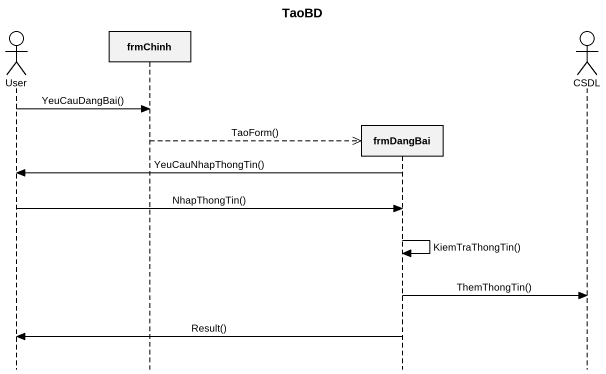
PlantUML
@startuml
title TaoBD
hide footbox
actor User
participant frmChinh
participant frmDangBai
actor CSDL

User -> frmChinh : YeuCauDangBai()
frmChinh -->> frmDangBai ** : TaoForm()
frmDangBai -> User : YeuCauNhapThongTin()
User -> frmDangBai : NhapThongTin()
frmDangBai -> frmDangBai : KiemTraThongTin()
frmDangBai -> CSDL : ThemThongTin()
frmDangBai -> User : Result()
@enduml
